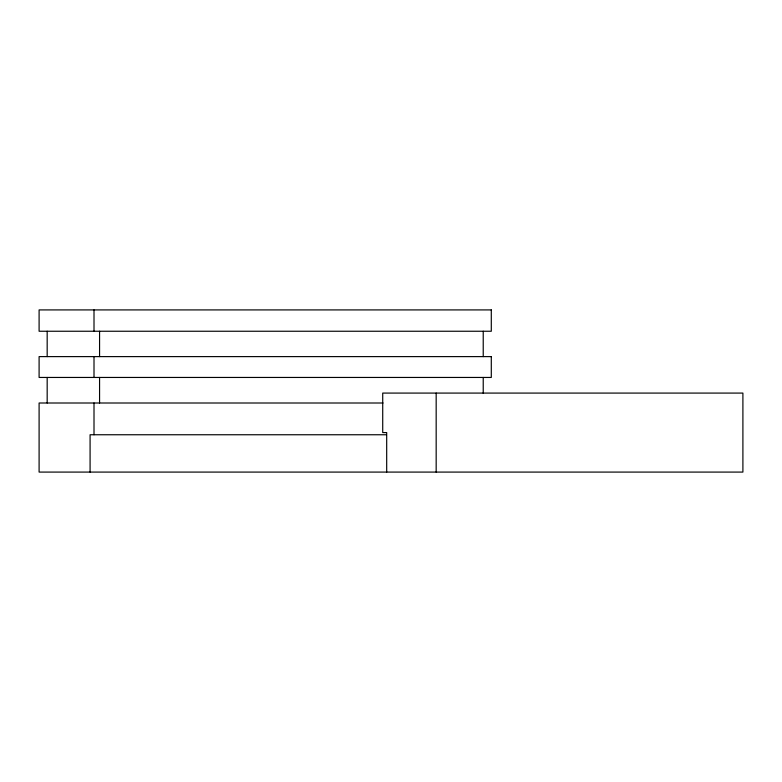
<?xml version="1.0" encoding="UTF-8"?>
<svg xmlns="http://www.w3.org/2000/svg" width="782" height="782" viewBox="0 0 782 782"><rect width="100%" height="100%" fill="white"/><g stroke="black" fill="none" stroke-linecap="round" stroke-linejoin="round"><path stroke-width="1.17" d="M383.033 403.004L39.1 403.004L39.1 472.084L742.9 472.084L742.9 393.082L382.721 393.082L382.721 432.583L386.689 432.583L386.689 472.084M386.484 434.753L90.086 434.753L90.086 472.084M483.227 331.245L483.227 356.612M483.227 377.452L483.227 393.268M436.17 393.082L436.17 472.084M99.568 331.245L99.568 356.612M99.568 377.452L99.568 403.004M94.006 309.916L94.006 331.245M94.006 356.612L94.006 377.452M94.006 403.004L94.006 434.753M47.174 331.245L47.174 356.612M47.174 377.452L47.174 403.004M491.292 309.916L39.1 309.916L39.1 331.245L491.292 331.245L491.292 309.916M491.292 356.612L39.1 356.612L39.1 377.452L491.292 377.452L491.292 356.612"/></g></svg>
